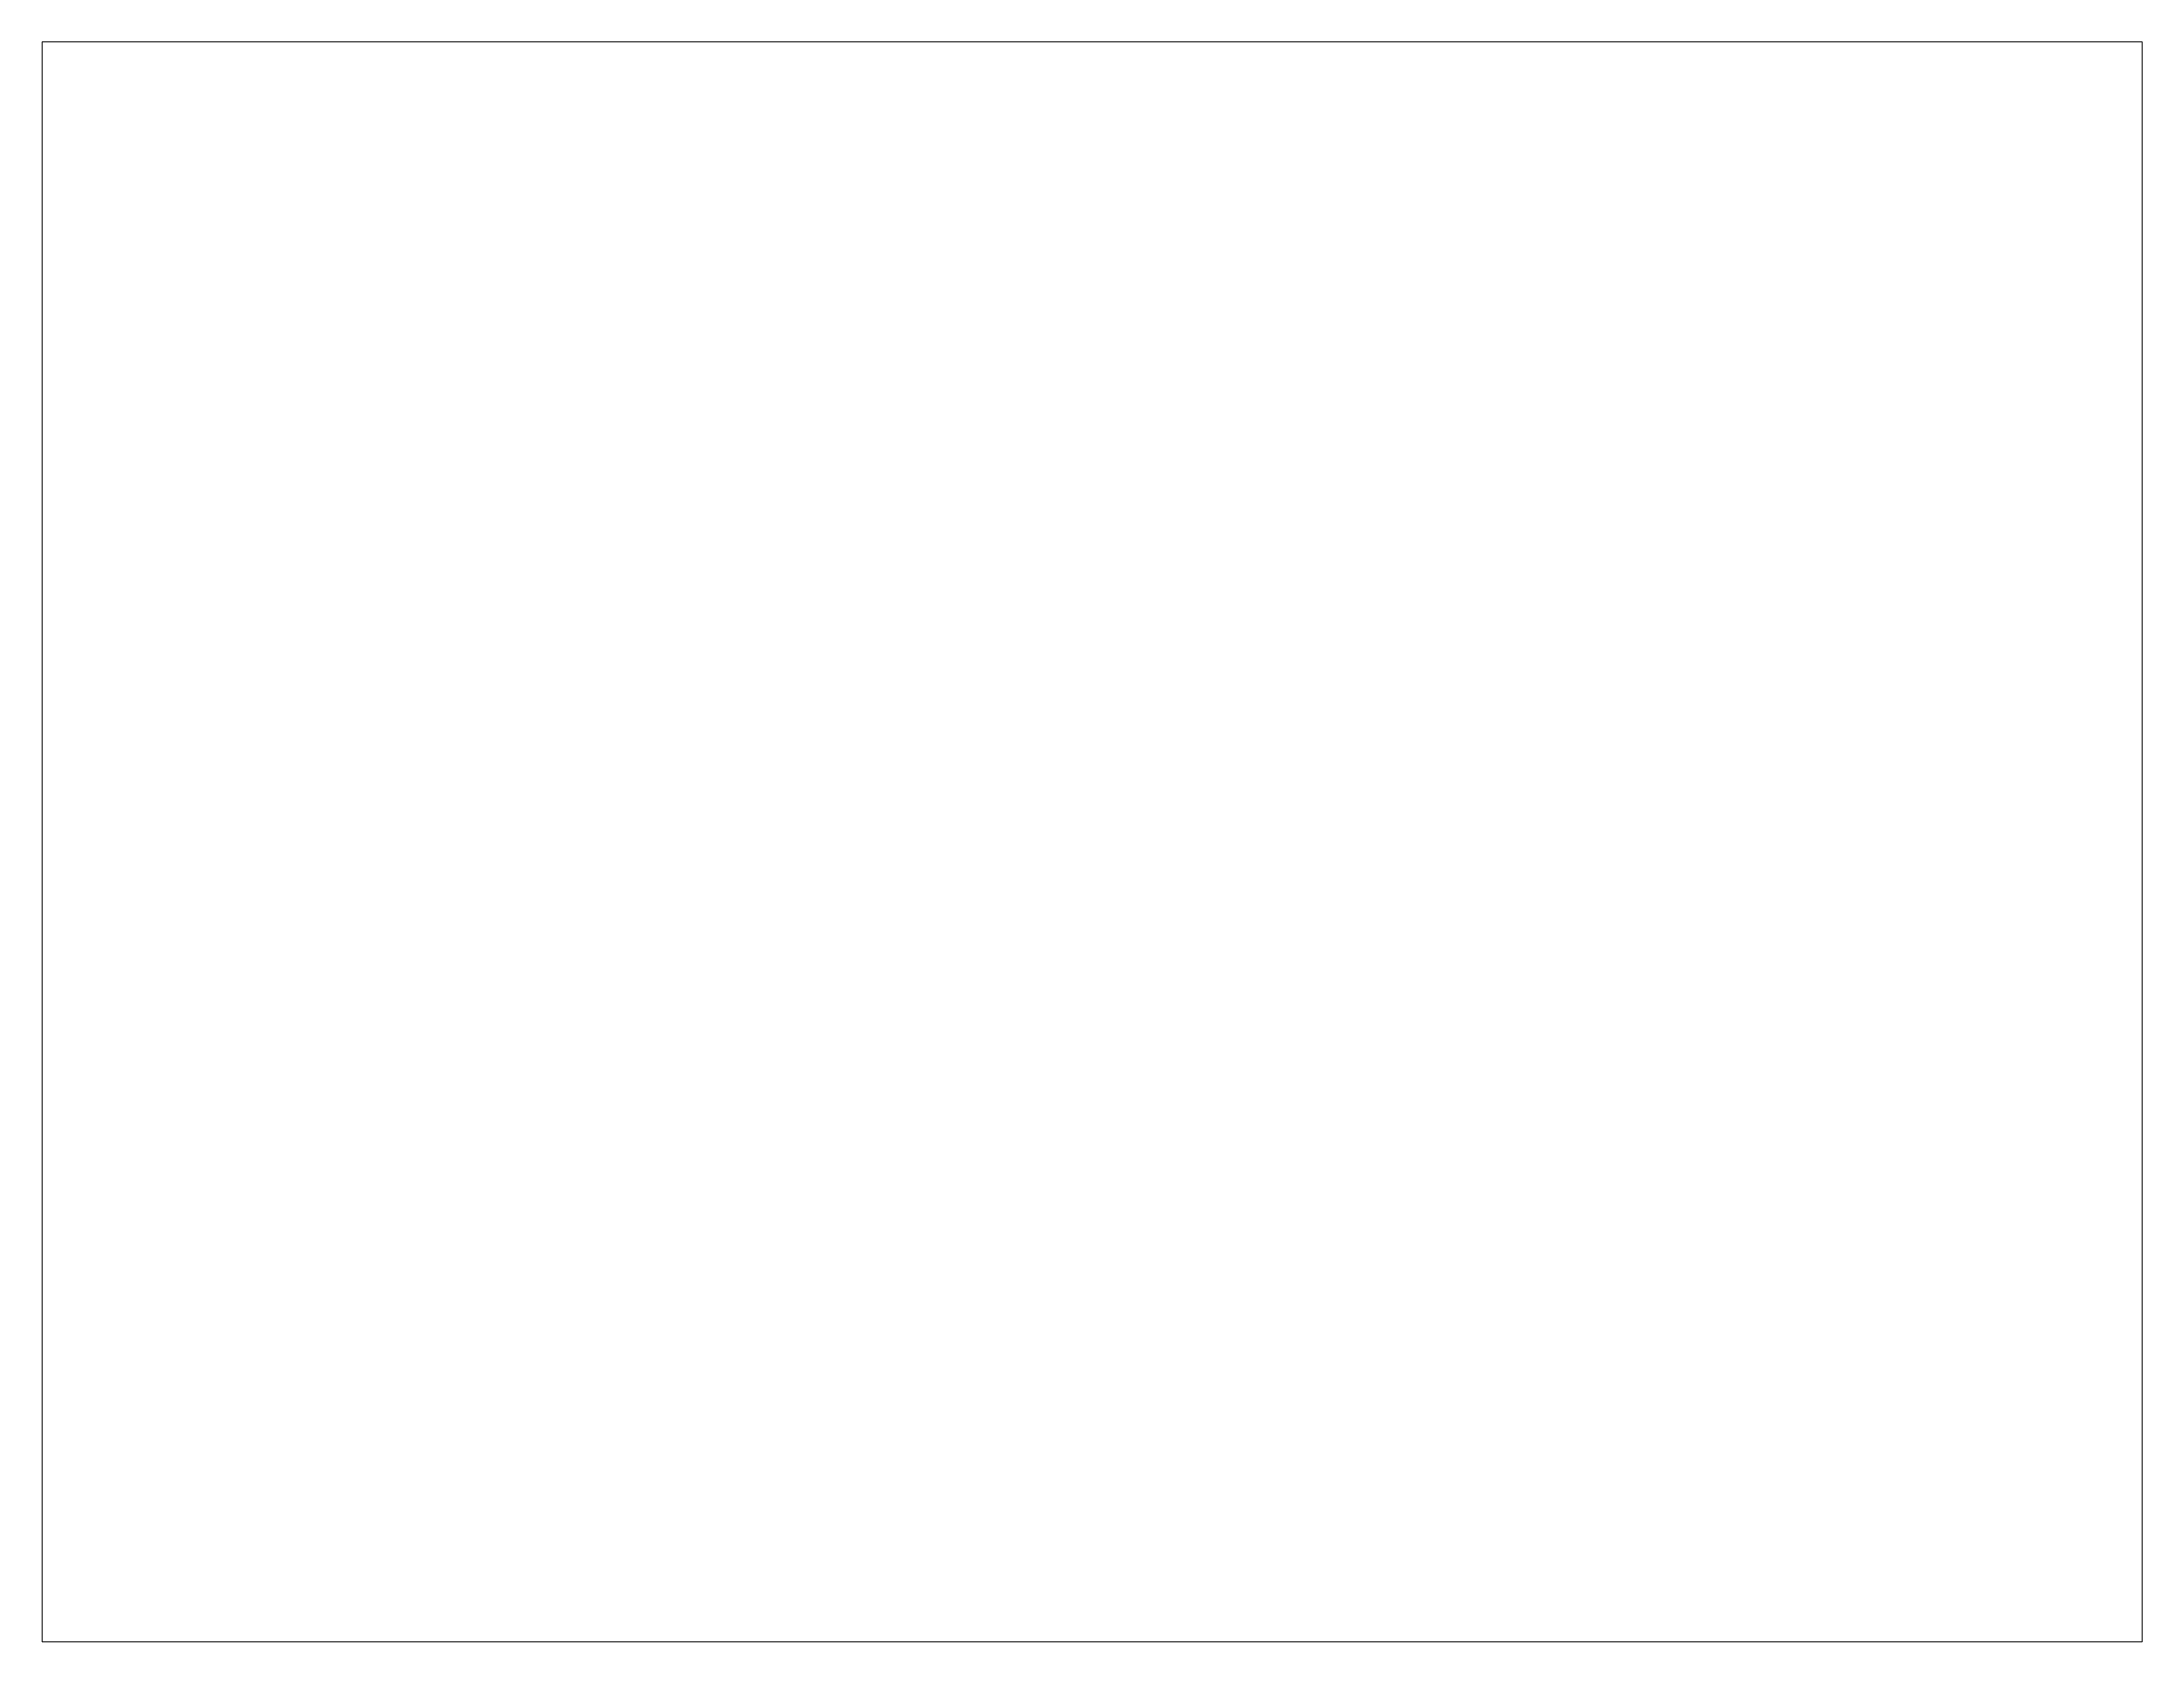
# Paper-space layout 'Layout1' of a CAD drawing. Header units: inches. Extents: x 1.05 to 9.45, y 0.8 to 7.2.
# The model-space entities are those that its viewports show. They can reach past a viewport. Long polylines and large blocks are cut down to what shows.
import ezdxf

# ---------------------------------------------------------------- set-up
doc = ezdxf.new("R2010")
doc.units = ezdxf.units.IN
doc.header["$LTSCALE"] = 1000
doc.header["$MEASUREMENT"] = 0
doc.linetypes.add('HIDDEN2', pattern=[0.1875, 0.125, -0.0625])
doc.layers.add('A-NOTE', color=210, linetype='Continuous')
doc.layers.add('S-BEAM INNER', color=140, linetype='HIDDEN2')
doc.styles.get("Standard").update_dxf_attribs({"font": 'arial.ttf'})

msp = doc.modelspace()

# ---------------------------------------------------------------- texts
at = {"layer": 'A-NOTE', "char_height": 400}
for insert, attachment_point in [((16308264, -505698), 1), ((16308397, -505665), 1), ((16307955, -508561), 9), ((16308308, -507984), 1)]:
    msp.add_mtext('\\A1; ', dxfattribs=dict(at, insert=insert, attachment_point=attachment_point))

psp = doc.layouts.get("Layout1")

# ---------------------------------------------------------------- viewports
at = {"layer": 'S-BEAM INNER'}
psp.add_viewport(center=(5.25, 4), size=(8.4, 6.4), view_center_point=(16356401.8076, -487328.4105), view_height=131415.655693, dxfattribs=at)

doc.saveas('drawing.dxf')
